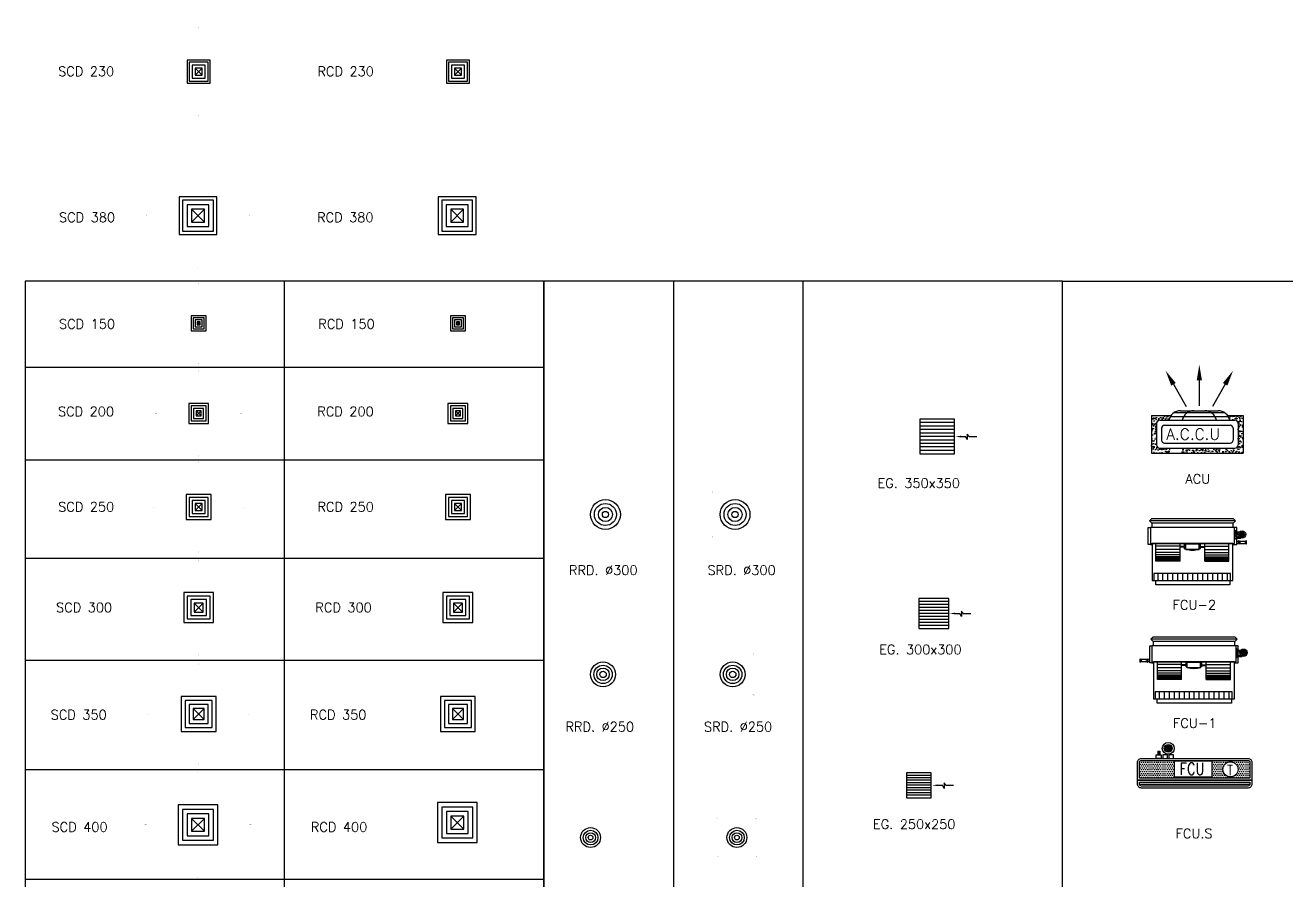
# Model space of a CAD drawing. Extents: x 462150 to 608263, y 35809 to 85242.
# Drawn here: x 566937 to 579621, y 75048 to 83646 of the extents above; entities that cross this region are included whole.
import ezdxf
from ezdxf.enums import TextEntityAlignment as Align

# ---------------------------------------------------------------- set-up
doc = ezdxf.new("R2010")
doc.units = 0
doc.header["$LTSCALE"] = 500
doc.header["$MEASUREMENT"] = 0
doc.linetypes.add('CENTER', pattern=[2, 1.25, -0.25, 0.25, -0.25])
for name, color, linetype in [('AC-ACU.', 230, 'Continuous'), ('AC-EX.G', 2, 'Continuous'), ('AC-FAN COIL', 230, 'Continuous'), ('AC-LEADER', 7, 'Continuous'), ('AC-R.C.D', 61, 'Continuous'), ('AC-S.C.D.', 150, 'Continuous'), ('AC-TEXT', 7, 'Continuous'), ('M_DRAIN', 135, 'Continuous'), ('PL-W-TEXT', 7, 'Continuous'), ('SLEV', 5, 'Continuous'), ('Text', 50, 'Continuous')]:
    doc.layers.add(name, color=color, linetype=linetype)
doc.styles.add('FF-LOOP', font='romanc.shx', dxfattribs={"height": 2})
doc.styles.add('ROMANS', font='romans.shx', dxfattribs={"width": 0.8, "height": 100})

# ---------------------------------------------------------------- blocks, each defined once
blk = doc.blocks.new('FCU-1')
at = {"layer": 'AC-FAN COIL'}
h = blk.add_hatch(color=240, dxfattribs=at)
h.set_gradient(color1=(249, 6, 55), one_color=1, tint=1)
h.paths.add_polyline_path([(523, -69, 1), (473, -69, 1)])
at = {"layer": 'AC-FAN COIL', "color": 2}
for p, q in [((-433, 67), (-410, 90)), ((-410, 43), (-433, 67)), ((434, 67), (-433, 67)), ((-410, 90), (410, 90)), ((410, 44), (-410, 43)), ((410, 44), (-410, 43)), ((-410, 43), (-410, 0)), ((410, 90), (434, 67)), ((434, 67), (410, 44)), ((410, 0), (410, 44))]:
    blk.add_line(p, q, dxfattribs=at)
at = {"layer": 'AC-FAN COIL', "color": 230}
for p, q in [((423, 0), (-423, 0)), ((445, 0), (423, 0)), ((423, -161), (423, 0)), ((445, -170), (445, 0)), ((-445, -170), (-445, 0)), ((-445, 0), (-423, 0)), ((-423, 0), (-423, -161)), ((430, -28), (423, -28)), ((423, -118), (430, -118)), ((430, -118), (430, -28)), ((441, -33), (430, -33)), ((430, -63), (441, -63)), ((430, -83), (441, -83)), ((441, -113), (430, -113)), ((441, -63), (441, -33)), ((441, -42), (472, -42)), ((441, -48), (467, -48)), ((441, -55), (463, -55)), ((441, -83), (441, -113)), ((441, -92), (468, -92)), ((441, -98), (474, -98)), ((441, -105), (486, -105)), ((498, -94), (498, -44)), ((-544, -133), (-544, -163)), ((-541, -133), (-544, -133)), ((-541, -163), (-544, -163)), ((-542, -133), (-542, -163)), ((-541, -133), (-541, -163)), ((-471, -136), (-536, -136)), ((-472, -161), (-534, -161)), ((-466, -133), (-466, -163)), ((-466, -133), (-463, -133)), ((-466, -163), (-463, -163)), ((-464, -133), (-464, -163)), ((-463, -133), (-463, -163)), ((-445, -136), (-463, -136)), ((-445, -160), (-463, -160)), ((-407, -170), (-445, -170)), ((-423, -161), (423, -161)), ((-423, -170), (-407, -170)), ((407, -161), (-407, -161)), ((-407, -161), (-407, -532)), ((407, -532), (407, -161)), ((407, -170), (445, -170)), ((-407, -532), (407, -532)), ((-369, -575), (-369, -532)), ((376, -575), (-369, -575)), ((376, -575), (-369, -575)), ((376, -532), (376, -575))]:
    blk.add_line(p, q, dxfattribs=at)
at = {"layer": 'AC-FAN COIL', "color": 71}
for p, q in [((-367, -337), (-367, -161)), ((-124, -187), (-367, -187)), ((-124, -221), (-367, -221)), ((-124, -252), (-367, -252)), ((-124, -337), (-124, -161)), ((-79, -191), (-124, -191)), ((-79, -197), (-124, -197)), ((-79, -212), (-79, -161)), ((-79, -212), (-72, -212)), ((-72, -212), (-72, -161)), ((-67, -190), (-71, -190)), ((-67, -196), (-71, -196)), ((67, -168), (-67, -168)), ((-67, -219), (-67, -168)), ((67, -219), (-67, -219)), ((67, -219), (67, -168)), ((71, -190), (67, -190)), ((71, -196), (67, -196)), ((72, -212), (72, -161)), ((79, -212), (72, -212)), ((79, -212), (79, -161)), ((79, -191), (124, -191)), ((79, -197), (124, -197)), ((124, -337), (124, -161)), ((124, -187), (367, -187)), ((124, -221), (367, -221)), ((124, -252), (367, -252)), ((367, -337), (367, -161)), ((-124, -275), (-367, -275)), ((-124, -294), (-367, -294)), ((-124, -308), (-367, -308)), ((-124, -319), (-367, -319)), ((-124, -325), (-367, -325)), ((-124, -329), (-367, -329)), ((-124, -332), (-367, -332)), ((-124, -334), (-367, -334)), ((-124, -337), (-367, -337)), ((124, -275), (367, -275)), ((124, -294), (367, -294)), ((124, -308), (367, -308)), ((124, -319), (367, -319)), ((124, -325), (367, -325)), ((124, -329), (367, -329)), ((124, -332), (367, -332)), ((124, -334), (367, -334)), ((124, -337), (367, -337)), ((-389, -461), (-389, -532)), ((-350, -461), (-350, -532)), ((-300, -461), (-300, -532)), ((-250, -461), (-250, -532)), ((-200, -461), (-200, -532)), ((-150, -461), (-150, -532)), ((-100, -461), (-100, -532)), ((-50, -461), (-50, -532)), ((0, -461), (0, -532)), ((50, -461), (50, -532)), ((100, -461), (100, -532)), ((150, -461), (150, -532)), ((200, -461), (200, -532)), ((250, -461), (250, -532)), ((300, -461), (300, -532)), ((350, -461), (350, -532)), ((383, -532), (383, -461))]:
    blk.add_line(p, q, dxfattribs=at)
at = {"layer": 'AC-FAN COIL'}
blk.add_line((383, -461), (-389, -461), dxfattribs=at)
at = {"layer": 'AC-FAN COIL', "color": 230}
for radius in [37.5, 24.8, 24.8]:
    blk.add_circle((498, -69), radius, dxfattribs=at)
for centre, start, end in [((-540, -148), 264.7194, 95.2806), ((-467, -148), 84.7194, 275.2806)]:
    blk.add_arc(centre, 13.2, start, end, dxfattribs=at)
at = {"layer": 'AC-FAN COIL', "color": 71}
for centre, start, end in [((0, -480), 77.7875, 102.2128), ((0, 93), 257.7875, 282.2128)]:
    blk.add_arc(centre, 319, start, end, dxfattribs=at)
blk = doc.blocks.new('FCU-2')
at = {"layer": 'AC-FAN COIL'}
h = blk.add_hatch(color=240, dxfattribs=at)
h.set_gradient(color1=(249, 6, 55), one_color=1, tint=1)
h.paths.add_polyline_path([(523, -69, 1), (473, -69, 1)])
at = {"layer": 'AC-FAN COIL', "color": 2}
for p, q in [((-433, 67), (-410, 90)), ((-410, 43), (-433, 67)), ((434, 67), (-433, 67)), ((-410, 90), (410, 90)), ((410, 44), (-410, 43)), ((410, 44), (-410, 43)), ((-410, 43), (-410, 0)), ((410, 90), (434, 67)), ((434, 67), (410, 44)), ((410, 0), (410, 44))]:
    blk.add_line(p, q, dxfattribs=at)
at = {"layer": 'AC-FAN COIL', "color": 230}
for p, q in [((423, 0), (-423, 0)), ((445, 0), (423, 0)), ((423, -161), (423, 0)), ((445, -170), (445, 0)), ((-445, -170), (-445, 0)), ((-445, 0), (-423, 0)), ((-423, 0), (-423, -161)), ((430, -28), (423, -28)), ((423, -118), (430, -118)), ((430, -118), (430, -28)), ((441, -33), (430, -33)), ((430, -63), (441, -63)), ((430, -83), (441, -83)), ((441, -113), (430, -113)), ((441, -63), (441, -33)), ((441, -42), (472, -42)), ((441, -48), (467, -48)), ((441, -55), (463, -55)), ((441, -83), (441, -113)), ((441, -92), (468, -92)), ((441, -98), (474, -98)), ((441, -105), (486, -105)), ((498, -94), (498, -44)), ((-407, -170), (-445, -170)), ((-423, -161), (423, -161)), ((-423, -170), (-407, -170)), ((407, -161), (-407, -161)), ((-407, -161), (-407, -532)), ((407, -532), (407, -161)), ((407, -170), (445, -170)), ((445, -136), (463, -136)), ((445, -161), (463, -161)), ((463, -163), (463, -133)), ((463, -163), (463, -133)), ((466, -133), (463, -133)), ((466, -163), (463, -163)), ((464, -163), (464, -133)), ((466, -163), (466, -133)), ((471, -161), (536, -161)), ((472, -136), (535, -136)), ((541, -163), (541, -133)), ((541, -133), (544, -133)), ((541, -163), (544, -163)), ((543, -163), (543, -133)), ((544, -163), (544, -133)), ((-407, -532), (407, -532)), ((-369, -575), (-369, -532)), ((376, -575), (-369, -575)), ((376, -575), (-369, -575)), ((376, -532), (376, -575))]:
    blk.add_line(p, q, dxfattribs=at)
at = {"layer": 'AC-FAN COIL', "color": 71}
for p, q in [((-367, -337), (-367, -161)), ((-124, -187), (-367, -187)), ((-124, -221), (-367, -221)), ((-124, -252), (-367, -252)), ((-124, -337), (-124, -161)), ((-79, -191), (-124, -191)), ((-79, -197), (-124, -197)), ((-79, -212), (-79, -161)), ((-79, -212), (-72, -212)), ((-72, -212), (-72, -161)), ((-67, -190), (-71, -190)), ((-67, -196), (-71, -196)), ((67, -168), (-67, -168)), ((-67, -219), (-67, -168)), ((67, -219), (-67, -219)), ((67, -219), (67, -168)), ((71, -190), (67, -190)), ((71, -196), (67, -196)), ((72, -212), (72, -161)), ((79, -212), (72, -212)), ((79, -212), (79, -161)), ((79, -191), (124, -191)), ((79, -197), (124, -197)), ((124, -337), (124, -161)), ((124, -187), (367, -187)), ((124, -221), (367, -221)), ((124, -252), (367, -252)), ((367, -337), (367, -161)), ((-124, -275), (-367, -275)), ((-124, -294), (-367, -294)), ((-124, -308), (-367, -308)), ((-124, -319), (-367, -319)), ((-124, -325), (-367, -325)), ((-124, -329), (-367, -329)), ((-124, -332), (-367, -332)), ((-124, -334), (-367, -334)), ((-124, -337), (-367, -337)), ((124, -275), (367, -275)), ((124, -294), (367, -294)), ((124, -308), (367, -308)), ((124, -319), (367, -319)), ((124, -325), (367, -325)), ((124, -329), (367, -329)), ((124, -332), (367, -332)), ((124, -334), (367, -334)), ((124, -337), (367, -337)), ((-389, -461), (-389, -532)), ((-350, -461), (-350, -532)), ((-300, -461), (-300, -532)), ((-250, -461), (-250, -532)), ((-200, -461), (-200, -532)), ((-150, -461), (-150, -532)), ((-100, -461), (-100, -532)), ((-50, -461), (-50, -532)), ((0, -461), (0, -532)), ((50, -461), (50, -532)), ((100, -461), (100, -532)), ((150, -461), (150, -532)), ((200, -461), (200, -532)), ((250, -461), (250, -532)), ((300, -461), (300, -532)), ((350, -461), (350, -532)), ((383, -532), (383, -461))]:
    blk.add_line(p, q, dxfattribs=at)
at = {"layer": 'AC-FAN COIL'}
blk.add_line((383, -461), (-389, -461), dxfattribs=at)
at = {"layer": 'AC-FAN COIL', "color": 230}
for radius in [37.5, 24.8, 24.8]:
    blk.add_circle((498, -69), radius, dxfattribs=at)
at = {"layer": 'AC-FAN COIL', "color": 71}
for centre, start, end in [((0, -480), 77.7875, 102.2128), ((0, 93), 257.7875, 282.2128)]:
    blk.add_arc(centre, 319, start, end, dxfattribs=at)
at = {"layer": 'AC-FAN COIL', "color": 230}
for centre, start, end in [((467, -148), 264.7194, 95.2806), ((540, -148), 84.7194, 275.2806)]:
    blk.add_arc(centre, 13.2, start, end, dxfattribs=at)
blk = doc.blocks.new('A$C44617238')
at = {"layer": 'SLEV'}
h = blk.add_hatch(color=5, dxfattribs=at)
h.set_gradient(color1=(0, 0, 255), one_color=1, tint=1)
h.paths.add_polyline_path([(-37.5, 0, 1), (37.5, 0, 1)])
blk.add_circle((0, 0), 37.5, dxfattribs=at)
blk = doc.blocks.new('FCU.S')
at = {"layer": 'AC-FAN COIL'}
h = blk.add_hatch(dxfattribs=at)
h.set_pattern_fill('DOTS', color=71, scale=300, angle=360, style=0)
h.set_pattern_definition([(180, (69202.266, -62528.922), (-9.375, 18.75), [0, -18.75])])
h.paths.add_polyline_path([(-535, -20, 0.414214), (-555, -40), (-555, -199), (555, -199), (555, -40, 0.414214), (535, -20)])
h.paths.add_polyline_path([(-205, -28), (176, -28), (176, -185), (-205, -185)], flags=16)
h.paths.add_polyline_path([(127, -19), (-158, -19), (-158, -190), (127, -190)], flags=9)
h.paths.add_polyline_path([(284, -110, 1), (436, -110, 1)], flags=16)
at = {"layer": 'AC-FAN COIL', "color": 230}
for p, q in [((-288, 37), (-288, 45)), ((-288, 37), (-288, 45)), ((-244, 37), (-244, 45)), ((-244, 37), (-244, 45))]:
    blk.add_line(p, q, dxfattribs=at)
at = {"layer": 'AC-FAN COIL', "color": 71}
blk.add_line((-555, -258), (555, -258), dxfattribs=at)
blk.add_line((-555, -258), (555, -258), dxfattribs=at)
at = {"layer": 'AC-FAN COIL', "color": 230}
for points in [[(-575, -219), (-575, -40, -0.414214), (-535, 0), (535, 0, -0.414214), (575, -40), (575, -219)], [(-575, -219), (-575, -40, -0.414214), (-535, 0), (535, 0, -0.414214), (575, -40), (575, -219)], [(-555, -199), (-555, -40, -0.414214), (-535, -20), (535, -20, -0.414214), (555, -40), (555, -199)], [(-575, -258), (-575, -219), (575, -219), (575, -258, -0.414214), (535, -298), (-535, -298, -0.414214)], [(-575, -258), (-575, -219), (575, -219), (575, -258, -0.414214), (535, -298), (-535, -298, -0.414214)]]:
    blk.add_lwpolyline(points, format="xyb", close=True, dxfattribs=at)
for points in [[(-338, 37), (-338, 0), (-386, 0), (-386, 37)], [(-338, 37), (-338, 0), (-386, 0), (-386, 37)], [(-322, 37), (-322, 0), (-274, 0), (-274, 37)], [(-322, 37), (-322, 0), (-274, 0), (-274, 37)], [(-259, 37), (-259, 0), (-212, 0), (-212, 37)], [(-259, 37), (-259, 0), (-212, 0), (-212, 37)], [(-205, -185), (176, -185), (176, -28), (-205, -28)]]:
    blk.add_lwpolyline(points, close=True, dxfattribs=at)
at = {"layer": 'AC-FAN COIL', "color": 71}
for points in [[(-555, -199), (-555, -40, -0.414214), (-535, -20), (535, -20, -0.414214), (555, -40), (555, -199)], [(-555, -258), (-555, -239), (555, -239), (555, -258, -0.414214), (535, -278), (-535, -278, -0.414214)], [(-555, -258), (-555, -239), (555, -239), (555, -258, -0.414214), (535, -278), (-535, -278, -0.414214)]]:
    blk.add_lwpolyline(points, format="xyb", close=True, dxfattribs=at)
at = {"layer": 'AC-FAN COIL', "color": 1}
for points in [[(-450, -574, 0, 50.6, 0), (-450, -473, 0, 0, 0), (-450, -331, 0, 0, 0)], [(-450, -574, 0, 50.6, 0), (-450, -473, 0, 0, 0), (-450, -331, 0, 0, 0)], [(11, -576, 0, 50.6, 0), (11, -475, 0, 0, 0), (11, -333, 0, 0, 0)], [(472, -574, 0, 50.6, 0), (472, -473, 0, 0, 0), (472, -331, 0, 0, 0)]]:
    blk.add_lwpolyline(points, format="xyseb", dxfattribs=at)
at = {"layer": 'AC-FAN COIL', "color": 230}
for centre, radius in [((-266, 101), 60), ((-266, 101), 60), ((-266, 101), 60), ((-266, 101), 60), ((-266, 101), 39.6), ((-266, 101), 39.6), ((360, -110), 76)]:
    blk.add_circle(centre, radius, dxfattribs=at)
at = {"layer": 'M_DRAIN', "color": 135}
for p, q in [((-372, 72), (-372, 37)), ((-372, 72), (-372, 37)), ((-352, 72), (-352, 37)), ((-352, 72), (-352, 37))]:
    blk.add_line(p, q, dxfattribs=at)
at = {"layer": 'M_DRAIN', "color": 1, "linetype": 'CENTER'}
for p, q in [((-372, 72), (-352, 72)), ((-362, 72), (-362, 37)), ((-362, 72), (-362, 37))]:
    blk.add_line(p, q, dxfattribs=at)
at = {"layer": 'AC-FAN COIL', "color": 230, "xscale": -0.8, "yscale": 0.8, "zscale": 0.8, "rotation": 89.99999995914541}
blk.add_blockref('A$C44617238', (-266, 101), dxfattribs=at)
at = {"layer": 'Text', "style": 'ROMANS', "width": 0.8}
blk.add_text('FCU', height=120, dxfattribs=at).set_placement((-152, -164))
blk.add_text('T', height=100, dxfattribs=at).set_placement((355, -117), align=Align.MIDDLE)
blk = doc.blocks.new('ACU')
at = {"layer": 'AC-ACU.'}
h = blk.add_hatch(dxfattribs=at)
h.set_pattern_fill('AR-CONC', color=9, scale=5, angle=630, style=0)
h.set_pattern_definition([(50, (25435.457, -22194.82), (71.72602, -6.27521), [7.5, -82.5]), (355, (25435.46, -22194.82), (-13.87513, 75.21921), [6, -66]), (100.4514, (25441.434, -22195.34), (57.85094, 68.94395), [6.37402, -70.11421]), (46.1842, (25435.46, -22174.82), (106.7241, -16.5519), [11.25, -123.75]), (96.6356, (25444.35, -22176.2), (93.46627, 97.4118), [9.56103, -105.1713]), (351.1842, (25435.46, -22174.82), (93.4662, 97.41186), [9, -99]), (21, (25445.457, -22179.82), (59.69071, -40.26189), [7.5, -82.5]), (326, (25445.46, -22179.82), (24.33153, 72.515), [6, -66]), (71.4514, (25450.43, -22183.175), (84.02226, 32.25305), [6.37402, -70.11421]), (37.5, (25435.457, -22194.82), (1.215986, 33.289385), [0, -65.2, 0, -67, 0, -66.25]), (7.5, (25435.457, -22194.82), (26.306954, 39.44117), [0, -38.2, 0, -63.7, 0, -25.25]), (327.5, (25413.157, -22194.82), (53.382244, -2.255487), [0, -25, 0, -78, 0, -103.5]), (317.5, (25403.157, -22194.82), (58.31862, 10.0105), [0, -32.5, 0, -51.8, 0, -73.5])])
edge = h.paths.add_edge_path()
edge.add_line((-799, 680), (-799, 523))
edge.add_ellipse((-725, 429), major_axis=(84.9, -84.9), ratio=1, start_angle=146.7326, end_angle=173.3169, ccw=False)
edge.add_line((-749, 547), (-749, 598))
edge.add_ellipse((-717, 598), major_axis=(22.6, -22.6), ratio=1, start_angle=135, end_angle=225, ccw=False)
edge.add_line((-717, 630), (-501, 630))
edge.add_ellipse((-501, 598), major_axis=(22.6, 22.6), ratio=1, start_angle=-45, end_angle=45, ccw=False)
edge.add_line((-469, 598), (-469, 43))
edge.add_line((-469, 43), (-419, 43))
edge.add_line((-419, 43), (-419, 680))
edge.add_line((-419, 680), (-799, 680))
edge = h.paths.add_edge_path()
edge.add_line((-419, -240), (-419, -45))
edge.add_line((-419, -45), (-469, -45))
edge.add_line((-469, -45), (-469, -158))
edge.add_ellipse((-501, -158), major_axis=(22.6, -22.6), ratio=1, start_angle=315, end_angle=405, ccw=False)
edge.add_line((-501, -190), (-717, -190))
edge.add_ellipse((-717, -158), major_axis=(22.6, 22.6), ratio=1, start_angle=135, end_angle=225, ccw=False)
edge.add_line((-749, -158), (-749, -67))
edge.add_ellipse((-725, 51), major_axis=(84.9, -84.9), ratio=1, start_angle=276.6831, end_angle=303.2674, ccw=False)
edge.add_line((-799, -43), (-799, -240))
edge.add_line((-799, -240), (-419, -240))
at = {"layer": 'AC-ACU.', "color": 9}
for p, q in [((-799, 523), (-799, 680)), ((-799, 680), (-419, 680)), ((-419, -240), (-419, 680)), ((-799, -240), (-799, -43)), ((-799, -240), (-419, -240))]:
    blk.add_line(p, q, dxfattribs=at)
at = {"layer": 'AC-ACU.'}
for p, q in [((-783, 534), (-783, -54)), ((-749, -158), (-749, 598)), ((-717, 630), (-501, 630)), ((-699, -110), (-699, 550)), ((-669, 580), (-549, 580)), ((-519, -110), (-519, 550)), ((-469, -158), (-469, 598)), ((-845, 51), (-845, 429)), ((-823, 498), (-823, -18)), ((-717, -190), (-501, -190)), ((-669, -140), (-549, -140))]:
    blk.add_line(p, q, dxfattribs=at)
at = {"layer": 'AC-ACU.', "color": 2}
for p, q in [((-1111, 500), (-888, 371)), ((-1152, 240), (-894, 240)), ((-1111, -20), (-888, 109))]:
    blk.add_line(p, q, dxfattribs=at)
at = {"layer": 'AC-ACU.'}
for centre, radius, start, end in [((-725, 429), 120, 101.7326, 180), ((-717, 598), 32, 90, 180), ((-669, 550), 30, 90, 180), ((-549, 550), 30, 0, 90), ((-501, 598), 32, 0, 90), ((-725, 295), 120, 101.7326, 180), ((-725, 185), 120, 180, 258.2674), ((-725, 51), 120, 180, 258.2674), ((-669, -110), 30, 180, 270), ((-549, -110), 30, 270, 0), ((-717, -158), 32, 180, 270), ((-501, -158), 32, 270, 0)]:
    blk.add_arc(centre, radius, start, end, dxfattribs=at)
at = {"layer": 'AC-ACU.', "color": 2}
for points in [[(-1098, 522), (-1124, 477), (-1248, 579)], [(-1152, 266), (-1152, 214), (-1310, 240)], [(-1098, -43), (-1124, 3), (-1248, -99)]]:
    blk.add_solid(points, dxfattribs=at)
at = {"layer": 'AC-ACU.', "color": 7, "style": 'ROMANS'}
blk.add_text('A.C.C.U', height=112.5, rotation=90, dxfattribs=at).set_placement((-554, -92))
blk = doc.blocks.new('RCD150')
for p, q in [((-15, 15), (15, -15)), ((15, 15), (-15, -15))]:
    blk.add_line(p, q)
for points in [[(0, 85, 0, 50, 0), (0, 185, 0, 0, 0), (0, 260, 0, 0, 0), (25, 285, 0, 0, 0), (-25, 285, 0, 0, 0), (0, 310, 0, 0, 0), (0, 385, 0, 0, 0)], [(-85, 0, 0, 50, 0), (-185, 0, 0, 0, 0), (-260, 0, 0, 0, 0), (-285, -25, 0, 0, 0), (-285, 25, 0, 0, 0), (-310, 0, 0, 0, 0), (-385, 0, 0, 0, 0)], [(85, 0, 0, 50, 0), (185, 0, 0, 0, 0), (260, 0, 0, 0, 0), (285, 25, 0, 0, 0), (285, -25, 0, 0, 0), (310, 0, 0, 0, 0), (385, 0, 0, 0, 0)], [(0, -85, 0, 50, 0), (0, -185, 0, 0, 0), (0, -260, 0, 0, 0), (-25, -285, 0, 0, 0), (25, -285, 0, 0, 0), (0, -310, 0, 0, 0), (0, -385, 0, 0, 0)]]:
    blk.add_lwpolyline(points, format="xyseb")
blk.add_lwpolyline([(-75, -75), (75, -75), (75, 75), (-75, 75)], close=True)
at = {"color": 14}
for points in [[(-55, -55), (55, -55), (55, 55), (-55, 55)], [(-35, -35), (35, -35), (35, 35), (-35, 35)], [(-15, -15), (15, -15), (15, 15), (-15, 15)]]:
    blk.add_lwpolyline(points, close=True, dxfattribs=at)
blk = doc.blocks.new('DV. 200')
for points in [[(-85, 76, 0, 32.3, 0), (-131, 121, 0, 0, 0), (-165, 156, 0, 0, 0), (-188, 156, 0, 0, 0), (-165, 178, 0, 0, 0), (-188, 178, 0, 0, 0), (-222, 213, 0, 0, 0)], [(83, 80, 0, 32.3, 0), (129, 125, 0, 0, 0), (163, 160, 0, 0, 0), (186, 160, 0, 0, 0), (163, 182, 0, 0, 0), (186, 182, 0, 0, 0), (220, 217, 0, 0, 0)], [(-82, -81, 0, 32.3, 0), (-127, -127, 0, 0, 0), (-161, -161, 0, 0, 0), (-184, -161, 0, 0, 0), (-161, -184, 0, 0, 0), (-184, -184, 0, 0, 0), (-218, -218, 0, 0, 0)], [(80, -83, 0, 32.3, 0), (125, -129, 0, 0, 0), (160, -163, 0, 0, 0), (182, -163, 0, 0, 0), (160, -186, 0, 0, 0), (182, -186, 0, 0, 0), (217, -220, 0, 0, 0)]]:
    blk.add_lwpolyline(points, format="xyseb")
blk.add_circle((0, 0), 100)
at = {"color": 14}
for radius in [74.1, 49.1, 24.1]:
    blk.add_circle((0, 0), radius, dxfattribs=at)
blk = doc.blocks.new('DV. 250')
for points in [[(-100, 90, 0, 32.3, 0), (-146, 136, 0, 0, 0), (-180, 170, 0, 0, 0), (-203, 170, 0, 0, 0), (-180, 193, 0, 0, 0), (-203, 193, 0, 0, 0), (-237, 227, 0, 0, 0)], [(97, 94, 0, 32.3, 0), (143, 139, 0, 0, 0), (177, 173, 0, 0, 0), (200, 173, 0, 0, 0), (177, 196, 0, 0, 0), (200, 196, 0, 0, 0), (234, 230, 0, 0, 0)], [(-96, -95, 0, 32.3, 0), (-141, -141, 0, 0, 0), (-175, -175, 0, 0, 0), (-198, -175, 0, 0, 0), (-175, -198, 0, 0, 0), (-198, -198, 0, 0, 0), (-232, -232, 0, 0, 0)], [(94, -97, 0, 32.3, 0), (139, -143, 0, 0, 0), (174, -177, 0, 0, 0), (196, -177, 0, 0, 0), (174, -200, 0, 0, 0), (196, -200, 0, 0, 0), (231, -234, 0, 0, 0)]]:
    blk.add_lwpolyline(points, format="xyseb")
blk.add_circle((0, 0), 125)
at = {"color": 14}
for radius in [92.6, 62.6, 32.6]:
    blk.add_circle((0, 0), radius, dxfattribs=at)
blk = doc.blocks.new('DV. 300')
for points in [[(-119, 107, 0, 32.3, 0), (-164, 153, 0, 0, 0), (-198, 187, 0, 0, 0), (-221, 187, 0, 0, 0), (-198, 210, 0, 0, 0), (-221, 210, 0, 0, 0), (-256, 244, 0, 0, 0)], [(115, 111, 0, 32.3, 0), (161, 156, 0, 0, 0), (195, 191, 0, 0, 0), (218, 191, 0, 0, 0), (195, 213, 0, 0, 0), (218, 213, 0, 0, 0), (252, 248, 0, 0, 0)], [(-113, -113, 0, 32.3, 0), (-159, -159, 0, 0, 0), (-193, -193, 0, 0, 0), (-216, -193, 0, 0, 0), (-193, -216, 0, 0, 0), (-216, -216, 0, 0, 0), (-250, -250, 0, 0, 0)], [(111, -115, 0, 32.3, 0), (156, -161, 0, 0, 0), (191, -195, 0, 0, 0), (213, -195, 0, 0, 0), (191, -218, 0, 0, 0), (213, -218, 0, 0, 0), (248, -252, 0, 0, 0)]]:
    blk.add_lwpolyline(points, format="xyseb")
blk.add_circle((0, 0), 150)
at = {"color": 14}
for radius in [111, 71.1, 31.1]:
    blk.add_circle((0, 0), radius, dxfattribs=at)
blk = doc.blocks.new('EG.250x250')
for p, q in [((125, 125), (-125, 125)), ((-125, 125), (-125, -125)), ((125, 100), (-125, 100)), ((125, 75), (-125, 75)), ((125, 50), (-125, 50)), ((125, 25), (-125, 25)), ((125, 0), (-125, 0)), ((125, -125), (125, 125)), ((271, 0), (253, 25)), ((253, 25), (253, -31)), ((125, -25), (-125, -25)), ((125, -50), (-125, -50)), ((125, -75), (-125, -75)), ((125, -100), (-125, -100)), ((-125, -125), (125, -125)), ((190, 0), (237, 0)), ((253, -31), (237, 0)), ((271, 0), (348, 0))]:
    blk.add_line(p, q)
blk.add_solid([(190, 9), (190, -9), (134, 0)])
blk = doc.blocks.new('EG.300x300')
for p, q in [((150, 150), (-150, 150)), ((-150, 150), (-150, -150)), ((150, -150), (150, 150)), ((150, 120), (-150, 120)), ((150, 90), (-150, 90)), ((150, 60), (-150, 60)), ((150, 30), (-150, 30)), ((150, 0), (-150, 0)), ((215, 0), (262, 0)), ((278, -31), (262, 0)), ((296, 0), (278, 25)), ((278, 25), (278, -31)), ((296, 0), (373, 0)), ((150, -30), (-150, -30)), ((150, -60), (-150, -60)), ((150, -90), (-150, -90)), ((150, -120), (-150, -120)), ((-150, -150), (150, -150))]:
    blk.add_line(p, q)
blk.add_solid([(215, 9), (215, -9), (159, 0)])
blk = doc.blocks.new('EG.350x350')
for p, q in [((175, 175), (-175, 175)), ((-175, 175), (-175, -175)), ((175, 140), (-175, 140)), ((175, -175), (175, 175)), ((175, 105), (-175, 105)), ((175, 70), (-175, 70)), ((175, 35), (-175, 35)), ((175, 0), (-175, 0)), ((240, 0), (287, 0)), ((303, -31), (287, 0)), ((321, 0), (303, 25)), ((303, 25), (303, -31)), ((321, 0), (398, 0)), ((175, -35), (-175, -35)), ((175, -70), (-175, -70)), ((175, -105), (-175, -105)), ((175, -140), (-175, -140)), ((-175, -175), (175, -175))]:
    blk.add_line(p, q)
blk.add_solid([(240, 9), (240, -9), (184, 0)])
blk = doc.blocks.new('SRD. 200')
for points in [[(-190, 190, 0, 24.6, 0), (-146, 144, 0, 0, 0), (-78, 78, 0, 0, 0)], [(190, 190, 0, 24.6, 0), (146, 144, 0, 0, 0), (78, 78, 0, 0, 0)], [(-190, -190, 0, 24.6, 0), (-146, -144, 0, 0, 0), (-78, -78, 0, 0, 0)], [(190, -189, 0, 24.6, 0), (146, -144, 0, 0, 0), (78, -78, 0, 0, 0)]]:
    blk.add_lwpolyline(points, format="xyseb")
blk.add_circle((0, 0), 100)
at = {"color": 14}
for radius in [74.1, 49.1, 24.1]:
    blk.add_circle((0, 0), radius, dxfattribs=at)
blk = doc.blocks.new('SRD. 250')
for points in [[(-208, 207, 0, 24.6, 0), (-163, 161, 0, 0, 0), (-96, 95, 0, 0, 0)], [(208, 207, 0, 24.6, 0), (163, 161, 0, 0, 0), (96, 95, 0, 0, 0)], [(-208, -207, 0, 24.6, 0), (-163, -161, 0, 0, 0), (-96, -95, 0, 0, 0)], [(208, -207, 0, 24.6, 0), (164, -161, 0, 0, 0), (96, -95, 0, 0, 0)]]:
    blk.add_lwpolyline(points, format="xyseb")
blk.add_circle((0, 0), 125)
at = {"color": 14}
for radius in [92.6, 62.6, 32.6]:
    blk.add_circle((0, 0), radius, dxfattribs=at)
blk = doc.blocks.new('SRD. 300')
for points in [[(-225, 225, 0, 24.6, 0), (-181, 179, 0, 0, 0), (-113, 113, 0, 0, 0)], [(226, 224, 0, 24.6, 0), (181, 179, 0, 0, 0), (114, 113, 0, 0, 0)], [(-226, -225, 0, 24.6, 0), (-181, -179, 0, 0, 0), (-114, -113, 0, 0, 0)], [(226, -224, 0, 24.6, 0), (181, -179, 0, 0, 0), (114, -113, 0, 0, 0)]]:
    blk.add_lwpolyline(points, format="xyseb")
blk.add_circle((0, 0), 150)
at = {"color": 14}
for radius in [111, 71.1, 31.1]:
    blk.add_circle((0, 0), radius, dxfattribs=at)
blk = doc.blocks.new('RCD200')
for p, q in [((25, -25), (-25, 25)), ((25, 25), (-25, -25))]:
    blk.add_line(p, q)
for points in [[(0, 110, 0, 50, 0), (0, 210, 0, 0, 0), (0, 285, 0, 0, 0), (25, 310, 0, 0, 0), (-25, 310, 0, 0, 0), (0, 335, 0, 0, 0), (0, 410, 0, 0, 0)], [(-110, 0, 0, 50, 0), (-210, 0, 0, 0, 0), (-285, 0, 0, 0, 0), (-310, -25, 0, 0, 0), (-310, 25, 0, 0, 0), (-335, 0, 0, 0, 0), (-410, 0, 0, 0, 0)], [(110, 0, 0, 50, 0), (210, 0, 0, 0, 0), (285, 0, 0, 0, 0), (310, 25, 0, 0, 0), (310, -25, 0, 0, 0), (335, 0, 0, 0, 0), (410, 0, 0, 0, 0)], [(0, -110, 0, 50, 0), (0, -210, 0, 0, 0), (0, -285, 0, 0, 0), (-25, -310, 0, 0, 0), (25, -310, 0, 0, 0), (0, -335, 0, 0, 0), (0, -410, 0, 0, 0)]]:
    blk.add_lwpolyline(points, format="xyseb")
blk.add_lwpolyline([(-100, -100), (100, -100), (100, 100), (-100, 100)], close=True)
at = {"color": 14}
for points in [[(-75, -75), (75, -75), (75, 75), (-75, 75)], [(-50, -50), (50, -50), (50, 50), (-50, 50)], [(-25, -25), (25, -25), (25, 25), (-25, 25)]]:
    blk.add_lwpolyline(points, close=True, dxfattribs=at)
blk = doc.blocks.new('RCD 250')
for p, q in [((35, -35), (-35, 35)), ((35, 35), (-35, -35))]:
    blk.add_line(p, q)
for points in [[(0, 135, 0, 50, 0), (0, 235, 0, 0, 0), (0, 310, 0, 0, 0), (25, 335, 0, 0, 0), (-25, 335, 0, 0, 0), (0, 360, 0, 0, 0), (0, 435, 0, 0, 0)], [(-135, 0, 0, 50, 0), (-235, 0, 0, 0, 0), (-310, 0, 0, 0, 0), (-335, -25, 0, 0, 0), (-335, 25, 0, 0, 0), (-360, 0, 0, 0, 0), (-435, 0, 0, 0, 0)], [(135, 0, 0, 50, 0), (235, 0, 0, 0, 0), (310, 0, 0, 0, 0), (335, 25, 0, 0, 0), (335, -25, 0, 0, 0), (360, 0, 0, 0, 0), (435, 0, 0, 0, 0)], [(0, -135, 0, 50, 0), (0, -235, 0, 0, 0), (0, -310, 0, 0, 0), (-25, -335, 0, 0, 0), (25, -335, 0, 0, 0), (0, -360, 0, 0, 0), (0, -435, 0, 0, 0)]]:
    blk.add_lwpolyline(points, format="xyseb")
blk.add_lwpolyline([(-125, -125), (125, -125), (125, 125), (-125, 125)], close=True)
at = {"color": 14}
for points in [[(-95, -95), (95, -95), (95, 95), (-95, 95)], [(-65, -65), (65, -65), (65, 65), (-65, 65)], [(-35, -35), (35, -35), (35, 35), (-35, 35)]]:
    blk.add_lwpolyline(points, close=True, dxfattribs=at)
blk = doc.blocks.new('RCD 300')
for p, q in [((45, -45), (-45, 45)), ((45, 45), (-45, -45))]:
    blk.add_line(p, q)
for points in [[(0, 160, 0, 50, 0), (0, 260, 0, 0, 0), (0, 335, 0, 0, 0), (25, 360, 0, 0, 0), (-25, 360, 0, 0, 0), (0, 385, 0, 0, 0), (0, 460, 0, 0, 0)], [(-160, 0, 0, 50, 0), (-260, 0, 0, 0, 0), (-335, 0, 0, 0, 0), (-360, -25, 0, 0, 0), (-360, 25, 0, 0, 0), (-385, 0, 0, 0, 0), (-460, 0, 0, 0, 0)], [(160, 0, 0, 50, 0), (260, 0, 0, 0, 0), (335, 0, 0, 0, 0), (360, 25, 0, 0, 0), (360, -25, 0, 0, 0), (385, 0, 0, 0, 0), (460, 0, 0, 0, 0)], [(0, -160, 0, 50, 0), (0, -260, 0, 0, 0), (0, -335, 0, 0, 0), (-25, -360, 0, 0, 0), (25, -360, 0, 0, 0), (0, -385, 0, 0, 0), (0, -460, 0, 0, 0)]]:
    blk.add_lwpolyline(points, format="xyseb")
blk.add_lwpolyline([(-150, -150), (150, -150), (150, 150), (-150, 150)], close=True)
at = {"color": 14}
for points in [[(-115, -115), (115, -115), (115, 115), (-115, 115)], [(-80, -80), (80, -80), (80, 80), (-80, 80)], [(-45, -45), (45, -45), (45, 45), (-45, 45)]]:
    blk.add_lwpolyline(points, close=True, dxfattribs=at)
blk = doc.blocks.new('RCD 350')
for p, q in [((55, -55), (-55, 55)), ((55, 55), (-55, -55))]:
    blk.add_line(p, q)
for points in [[(0, 185, 0, 50, 0), (0, 285, 0, 0, 0), (0, 360, 0, 0, 0), (25, 385, 0, 0, 0), (-25, 385, 0, 0, 0), (0, 410, 0, 0, 0), (0, 485, 0, 0, 0)], [(-185, 0, 0, 50, 0), (-285, 0, 0, 0, 0), (-360, 0, 0, 0, 0), (-385, -25, 0, 0, 0), (-385, 25, 0, 0, 0), (-410, 0, 0, 0, 0), (-485, 0, 0, 0, 0)], [(185, 0, 0, 50, 0), (285, 0, 0, 0, 0), (360, 0, 0, 0, 0), (385, 25, 0, 0, 0), (385, -25, 0, 0, 0), (410, 0, 0, 0, 0), (485, 0, 0, 0, 0)], [(0, -185, 0, 50, 0), (0, -285, 0, 0, 0), (0, -360, 0, 0, 0), (-25, -385, 0, 0, 0), (25, -385, 0, 0, 0), (0, -410, 0, 0, 0), (0, -485, 0, 0, 0)]]:
    blk.add_lwpolyline(points, format="xyseb")
blk.add_lwpolyline([(-175, -175), (175, -175), (175, 175), (-175, 175)], close=True)
at = {"color": 14}
for points in [[(-135, -135), (135, -135), (135, 135), (-135, 135)], [(-95, -95), (95, -95), (95, 95), (-95, 95)], [(-55, -55), (55, -55), (55, 55), (-55, 55)]]:
    blk.add_lwpolyline(points, close=True, dxfattribs=at)
blk = doc.blocks.new('RCD 400')
for p, q in [((65, -65), (-65, 65)), ((65, 65), (-65, -65))]:
    blk.add_line(p, q)
for points in [[(0, 210, 0, 50, 0), (0, 310, 0, 0, 0), (0, 385, 0, 0, 0), (25, 410, 0, 0, 0), (-25, 410, 0, 0, 0), (0, 435, 0, 0, 0), (0, 510, 0, 0, 0)], [(-210, 0, 0, 50, 0), (-310, 0, 0, 0, 0), (-385, 0, 0, 0, 0), (-410, -25, 0, 0, 0), (-410, 25, 0, 0, 0), (-435, 0, 0, 0, 0), (-510, 0, 0, 0, 0)], [(210, 0, 0, 50, 0), (310, 0, 0, 0, 0), (385, 0, 0, 0, 0), (410, 25, 0, 0, 0), (410, -25, 0, 0, 0), (435, 0, 0, 0, 0), (510, 0, 0, 0, 0)], [(0, -210, 0, 50, 0), (0, -310, 0, 0, 0), (0, -385, 0, 0, 0), (-25, -410, 0, 0, 0), (25, -410, 0, 0, 0), (0, -435, 0, 0, 0), (0, -510, 0, 0, 0)]]:
    blk.add_lwpolyline(points, format="xyseb")
blk.add_lwpolyline([(-200, -200), (200, -200), (200, 200), (-200, 200)], close=True)
at = {"color": 14}
for points in [[(-155, -155), (155, -155), (155, 155), (-155, 155)], [(-110, -110), (110, -110), (110, 110), (-110, 110)], [(-110, -110), (110, -110), (110, 110), (-110, 110)], [(-65, -65), (65, -65), (65, 65), (-65, 65)]]:
    blk.add_lwpolyline(points, close=True, dxfattribs=at)
blk = doc.blocks.new('SCD 150')
for p, q in [((-15, 15), (15, -15)), ((15, 15), (-15, -15))]:
    blk.add_line(p, q)
at = {"linetype": 'Continuous', "ltscale": 100}
for points in [[(-2, 401, 0, 49.1, 0), (0, 274, 0, 0, 0), (0, 85, 0, 0, 0)], [(-401, -2, 0, 49.1, 0), (-274, 0, 0, 0, 0), (-85, 0, 0, 0, 0)], [(401, -2, 0, 49.1, 0), (274, 0, 0, 0, 0), (85, 0, 0, 0, 0)], [(-2, -401, 0, 49.1, 0), (0, -274, 0, 0, 0), (0, -85, 0, 0, 0)]]:
    blk.add_lwpolyline(points, format="xyseb", dxfattribs=at)
blk.add_lwpolyline([(-75, -75), (75, -75), (75, 75), (-75, 75)], close=True)
at = {"color": 14}
for points in [[(-55, -55), (55, -55), (55, 55), (-55, 55)], [(-35, -35), (35, -35), (35, 35), (-35, 35)], [(-15, -15), (15, -15), (15, 15), (-15, 15)]]:
    blk.add_lwpolyline(points, close=True, dxfattribs=at)
blk = doc.blocks.new('SCD 200')
for p, q in [((25, -25), (-25, 25)), ((25, 25), (-25, -25))]:
    blk.add_line(p, q)
at = {"linetype": 'Continuous', "ltscale": 100}
for points in [[(-2, 426, 0, 49.1, 0), (0, 299, 0, 0, 0), (0, 110, 0, 0, 0)], [(-426, -2, 0, 49.1, 0), (-299, 0, 0, 0, 0), (-110, 0, 0, 0, 0)], [(426, -2, 0, 49.1, 0), (299, 0, 0, 0, 0), (110, 0, 0, 0, 0)], [(-2, -426, 0, 49.1, 0), (0, -299, 0, 0, 0), (0, -110, 0, 0, 0)]]:
    blk.add_lwpolyline(points, format="xyseb", dxfattribs=at)
blk.add_lwpolyline([(-100, -100), (100, -100), (100, 100), (-100, 100)], close=True)
at = {"color": 14}
for points in [[(-75, -75), (75, -75), (75, 75), (-75, 75)], [(-50, -50), (50, -50), (50, 50), (-50, 50)], [(-25, -25), (25, -25), (25, 25), (-25, 25)]]:
    blk.add_lwpolyline(points, close=True, dxfattribs=at)
blk = doc.blocks.new('SCD 250')
for p, q in [((35, -35), (-35, 35)), ((35, 35), (-35, -35))]:
    blk.add_line(p, q)
at = {"linetype": 'Continuous', "ltscale": 100}
for points in [[(-2, 451, 0, 49.1, 0), (0, 324, 0, 0, 0), (0, 135, 0, 0, 0)], [(-451, -2, 0, 49.1, 0), (-324, 0, 0, 0, 0), (-135, 0, 0, 0, 0)], [(451, -2, 0, 49.1, 0), (324, 0, 0, 0, 0), (135, 0, 0, 0, 0)], [(-2, -451, 0, 49.1, 0), (0, -324, 0, 0, 0), (0, -135, 0, 0, 0)]]:
    blk.add_lwpolyline(points, format="xyseb", dxfattribs=at)
blk.add_lwpolyline([(-125, -125), (125, -125), (125, 125), (-125, 125)], close=True)
at = {"color": 14}
for points in [[(-95, -95), (95, -95), (95, 95), (-95, 95)], [(-65, -65), (65, -65), (65, 65), (-65, 65)], [(-35, -35), (35, -35), (35, 35), (-35, 35)]]:
    blk.add_lwpolyline(points, close=True, dxfattribs=at)
blk = doc.blocks.new('SCD 300')
for p, q in [((45, -45), (-45, 45)), ((45, 45), (-45, -45))]:
    blk.add_line(p, q)
at = {"linetype": 'Continuous', "ltscale": 100}
for points in [[(-2, 476, 0, 49.1, 0), (0, 349, 0, 0, 0), (0, 160, 0, 0, 0)], [(-476, -2, 0, 49.1, 0), (-349, 0, 0, 0, 0), (-160, 0, 0, 0, 0)], [(476, -2, 0, 49.1, 0), (349, 0, 0, 0, 0), (160, 0, 0, 0, 0)], [(-2, -476, 0, 49.1, 0), (0, -349, 0, 0, 0), (0, -160, 0, 0, 0)]]:
    blk.add_lwpolyline(points, format="xyseb", dxfattribs=at)
blk.add_lwpolyline([(-150, -150), (150, -150), (150, 150), (-150, 150)], close=True)
at = {"color": 14}
for points in [[(-115, -115), (115, -115), (115, 115), (-115, 115)], [(-80, -80), (80, -80), (80, 80), (-80, 80)], [(-45, -45), (45, -45), (45, 45), (-45, 45)]]:
    blk.add_lwpolyline(points, close=True, dxfattribs=at)
blk = doc.blocks.new('SCD 350')
for p, q in [((55, -55), (-55, 55)), ((55, 55), (-55, -55))]:
    blk.add_line(p, q)
at = {"linetype": 'Continuous', "ltscale": 100}
for points in [[(-2, 501, 0, 49.1, 0), (0, 374, 0, 0, 0), (0, 185, 0, 0, 0)], [(-501, -2, 0, 49.1, 0), (-374, 0, 0, 0, 0), (-185, 0, 0, 0, 0)], [(501, -2, 0, 49.1, 0), (374, 0, 0, 0, 0), (185, 0, 0, 0, 0)], [(-2, -501, 0, 49.1, 0), (0, -374, 0, 0, 0), (0, -185, 0, 0, 0)]]:
    blk.add_lwpolyline(points, format="xyseb", dxfattribs=at)
blk.add_lwpolyline([(-175, -175), (175, -175), (175, 175), (-175, 175)], close=True)
at = {"color": 14}
for points in [[(-135, -135), (135, -135), (135, 135), (-135, 135)], [(-95, -95), (95, -95), (95, 95), (-95, 95)], [(-55, -55), (55, -55), (55, 55), (-55, 55)]]:
    blk.add_lwpolyline(points, close=True, dxfattribs=at)
blk = doc.blocks.new('SCD 400')
for p, q in [((65, -65), (-65, 65)), ((65, 65), (-65, -65))]:
    blk.add_line(p, q)
at = {"linetype": 'Continuous', "ltscale": 100}
for points in [[(-2, 526, 0, 49.1, 0), (0, 399, 0, 0, 0), (0, 210, 0, 0, 0)], [(-526, -2, 0, 49.1, 0), (-399, 0, 0, 0, 0), (-210, 0, 0, 0, 0)], [(526, -2, 0, 49.1, 0), (399, 0, 0, 0, 0), (210, 0, 0, 0, 0)], [(-2, -526, 0, 49.1, 0), (0, -399, 0, 0, 0), (0, -210, 0, 0, 0)]]:
    blk.add_lwpolyline(points, format="xyseb", dxfattribs=at)
blk.add_lwpolyline([(-200, -200), (200, -200), (200, 200), (-200, 200)], close=True)
at = {"color": 14}
for points in [[(-155, -155), (155, -155), (155, 155), (-155, 155)], [(-110, -110), (110, -110), (110, 110), (-110, 110)], [(-110, -110), (110, -110), (110, 110), (-110, 110)], [(-65, -65), (65, -65), (65, 65), (-65, 65)]]:
    blk.add_lwpolyline(points, close=True, dxfattribs=at)
blk = doc.blocks.new('SCD 380')
for p, q in [((65, -65), (-65, 65)), ((65, 65), (-65, -65))]:
    blk.add_line(p, q)
at = {"linetype": 'Continuous', "ltscale": 100}
for points in [[(-2, 516, 0, 49.1, 0), (0, 389, 0, 0, 0), (0, 200, 0, 0, 0)], [(-516, -2, 0, 49.1, 0), (-389, 0, 0, 0, 0), (-200, 0, 0, 0, 0)], [(516, -2, 0, 49.1, 0), (389, 0, 0, 0, 0), (200, 0, 0, 0, 0)], [(-2, -516, 0, 49.1, 0), (0, -389, 0, 0, 0), (0, -200, 0, 0, 0)]]:
    blk.add_lwpolyline(points, format="xyseb", dxfattribs=at)
blk.add_lwpolyline([(-190, -190), (190, -190), (190, 190), (-190, 190)], close=True)
at = {"color": 14}
for points in [[(-155, -155), (155, -155), (155, 155), (-155, 155)], [(-110, -110), (110, -110), (110, 110), (-110, 110)], [(-110, -110), (110, -110), (110, 110), (-110, 110)], [(-65, -65), (65, -65), (65, 65), (-65, 65)]]:
    blk.add_lwpolyline(points, close=True, dxfattribs=at)
blk = doc.blocks.new('RCD 380')
for p, q in [((65, -65), (-65, 65)), ((65, 65), (-65, -65))]:
    blk.add_line(p, q)
for points in [[(0, 210, 0, 50, 0), (0, 310, 0, 0, 0), (0, 385, 0, 0, 0), (25, 410, 0, 0, 0), (-25, 410, 0, 0, 0), (0, 435, 0, 0, 0), (0, 510, 0, 0, 0)], [(-210, 0, 0, 50, 0), (-310, 0, 0, 0, 0), (-385, 0, 0, 0, 0), (-410, -25, 0, 0, 0), (-410, 25, 0, 0, 0), (-435, 0, 0, 0, 0), (-510, 0, 0, 0, 0)], [(210, 0, 0, 50, 0), (310, 0, 0, 0, 0), (385, 0, 0, 0, 0), (410, 25, 0, 0, 0), (410, -25, 0, 0, 0), (435, 0, 0, 0, 0), (510, 0, 0, 0, 0)], [(0, -210, 0, 50, 0), (0, -310, 0, 0, 0), (0, -385, 0, 0, 0), (-25, -410, 0, 0, 0), (25, -410, 0, 0, 0), (0, -435, 0, 0, 0), (0, -510, 0, 0, 0)]]:
    blk.add_lwpolyline(points, format="xyseb")
blk.add_lwpolyline([(-190, -190), (190, -190), (190, 190), (-190, 190)], close=True)
at = {"color": 14}
for points in [[(-155, -155), (155, -155), (155, 155), (-155, 155)], [(-110, -110), (110, -110), (110, 110), (-110, 110)], [(-110, -110), (110, -110), (110, 110), (-110, 110)], [(-65, -65), (65, -65), (65, 65), (-65, 65)]]:
    blk.add_lwpolyline(points, close=True, dxfattribs=at)
blk = doc.blocks.new('SCD 230')
for p, q in [((35, -35), (-35, 35)), ((35, 35), (-35, -35))]:
    blk.add_line(p, q)
at = {"linetype": 'Continuous', "ltscale": 100}
for points in [[(-2, 441, 0, 49.1, 0), (0, 314, 0, 0, 0), (0, 125, 0, 0, 0)], [(-441, -2, 0, 49.1, 0), (-314, 0, 0, 0, 0), (-125, 0, 0, 0, 0)], [(441, -2, 0, 49.1, 0), (314, 0, 0, 0, 0), (125, 0, 0, 0, 0)], [(-2, -441, 0, 49.1, 0), (0, -314, 0, 0, 0), (0, -125, 0, 0, 0)]]:
    blk.add_lwpolyline(points, format="xyseb", dxfattribs=at)
blk.add_lwpolyline([(-115, -115), (115, -115), (115, 115), (-115, 115)], close=True)
at = {"color": 14}
for points in [[(-95, -95), (95, -95), (95, 95), (-95, 95)], [(-65, -65), (65, -65), (65, 65), (-65, 65)], [(-35, -35), (35, -35), (35, 35), (-35, 35)]]:
    blk.add_lwpolyline(points, close=True, dxfattribs=at)
blk = doc.blocks.new('RCD 230')
for p, q in [((35, -35), (-35, 35)), ((35, 35), (-35, -35))]:
    blk.add_line(p, q)
for points in [[(0, 125, 0, 50, 0), (0, 225, 0, 0, 0), (0, 300, 0, 0, 0), (25, 325, 0, 0, 0), (-25, 325, 0, 0, 0), (0, 350, 0, 0, 0), (0, 425, 0, 0, 0)], [(-125, 0, 0, 50, 0), (-225, 0, 0, 0, 0), (-300, 0, 0, 0, 0), (-325, -25, 0, 0, 0), (-325, 25, 0, 0, 0), (-350, 0, 0, 0, 0), (-425, 0, 0, 0, 0)], [(125, 0, 0, 50, 0), (225, 0, 0, 0, 0), (300, 0, 0, 0, 0), (325, 25, 0, 0, 0), (325, -25, 0, 0, 0), (350, 0, 0, 0, 0), (425, 0, 0, 0, 0)], [(0, -125, 0, 50, 0), (0, -225, 0, 0, 0), (0, -300, 0, 0, 0), (-25, -325, 0, 0, 0), (25, -325, 0, 0, 0), (0, -350, 0, 0, 0), (0, -425, 0, 0, 0)]]:
    blk.add_lwpolyline(points, format="xyseb")
blk.add_lwpolyline([(-115, -115), (115, -115), (115, 115), (-115, 115)], close=True)
at = {"color": 14}
for points in [[(-95, -95), (95, -95), (95, 95), (-95, 95)], [(-65, -65), (65, -65), (65, 65), (-65, 65)], [(-35, -35), (35, -35), (35, 35), (-35, 35)]]:
    blk.add_lwpolyline(points, close=True, dxfattribs=at)

msp = doc.modelspace()

# ---------------------------------------------------------------- linework, layer by layer
for p, q in [((569543.8, 81073), (566936.9, 81073)), ((572150.7, 81073), (569543.8, 81073)), ((574757.6, 81073), (572150.7, 81073)), ((573454.1, 81073), (573454.1, 70092.2)), ((569543.8, 80207.9), (566936.9, 80207.9)), ((572150.7, 80207.9), (569543.8, 80207.9)), ((569543.8, 79275.3), (566936.9, 79275.3)), ((572150.7, 79275.3), (569543.8, 79275.3)), ((569543.8, 78285.8), (566936.9, 78285.8)), ((572150.7, 78285.8), (569543.8, 78285.8)), ((569543.8, 77263.4), (566936.9, 77263.4)), ((572150.7, 77263.4), (569543.8, 77263.4)), ((569543.8, 76163), (566936.9, 76163)), ((572150.7, 76163), (569543.8, 76163)), ((569543.8, 75059.9), (566936.9, 75059.9)), ((572150.7, 75059.9), (569543.8, 75059.9))]:
    msp.add_line(p, q)
msp.add_lwpolyline([(577364.5, 81073), (579971.4, 81073), (579971.4, 70092.2), (577364.5, 70092.2)], close=True)
at = {"layer": 'AC-LEADER'}
for p, q in [((569543.8, 70092.2), (569543.8, 81073)), ((574757.6, 70092.2), (574757.6, 81073))]:
    msp.add_line(p, q, dxfattribs=at)
for points in [[(566936.9, 70092.2), (572150.7, 70092.2), (572150.7, 81073), (566936.9, 81073)], [(572150.7, 70092.2), (577364.5, 70092.2), (577364.5, 81073), (572150.7, 81073)]]:
    msp.add_lwpolyline(points, close=True, dxfattribs=at)

# ---------------------------------------------------------------- block references
at = {"layer": 'AC-ACU.', "rotation": 270}
msp.add_blockref('ACU', (578501.6, 78926.7), dxfattribs=at)
at = {"layer": 'AC-EX.G'}
for name, p in [('EG.350x350', (576105.1, 79512.6)), ('EG.300x300', (576071.7, 77734.3)), ('EG.250x250', (575922.1, 76007.5))]:
    msp.add_blockref(name, p, dxfattribs=at)
at = {"layer": 'AC-FAN COIL'}
for name, p in [('FCU-2', (578672.8, 78597.7)), ('FCU.S', (578695.2, 76277.8))]:
    msp.add_blockref(name, p, dxfattribs=at)
at = {"layer": 'AC-R.C.D'}
for name, p in [('RCD 230', (571287.2, 83180.3)), ('RCD 380', (571279.7, 81732.2)), ('RCD150', (571287.2, 80651.1)), ('RCD200', (571287.2, 79744.8)), ('RCD 250', (571287.2, 78804.5)), ('RCD 300', (571287.2, 77794)), ('RCD 350', (571287.2, 76724.4)), ('RCD 400', (571280.9, 75633.1))]:
    msp.add_blockref(name, p, dxfattribs=at)
at = {"layer": 'AC-R.C.D', "color": 61}
for name, p in [('DV. 300', (572770.4, 78729.1)), ('DV. 250', (572746.3, 77122.1)), ('DV. 200', (572621, 75482.4))]:
    msp.add_blockref(name, p, dxfattribs=at)
at = {"layer": 'AC-S.C.D.'}
for name, p in [('SCD 230', (568680.3, 83180.3)), ('SCD 380', (568674, 81732.2)), ('SCD 150', (568680.3, 80651.1)), ('SCD 200', (568680.3, 79744.8)), ('SCD 250', (568680.3, 78804.5)), ('SRD. 300', (574073.8, 78729.1)), ('SCD 300', (568680.3, 77794)), ('SCD 350', (568680.3, 76724.4)), ('SRD. 250', (574049.8, 77122.1)), ('SCD 400', (568674, 75610.3)), ('SRD. 200', (574092.2, 75482.4))]:
    msp.add_blockref(name, p, dxfattribs=at)
at = {"layer": 'AC-TEXT'}
msp.add_blockref('FCU-1', (578688, 77408.7), dxfattribs=at)

# ---------------------------------------------------------------- texts
at = {"layer": 'PL-W-TEXT', "style": 'FF-LOOP'}
for s, height, p in [('SCD 230', 95.26, (567267.7, 83135.1)), ('RCD 230', 95.26, (569874.6, 83135.1)), ('SCD 380', 95.26, (567276.3, 81667.8)), ('RCD 380', 95.26, (569871.2, 81667.8)), ('SCD 150', 95.26, (567276.3, 80596.5)), ('RCD 150', 95.26, (569883.2, 80596.5)), ('SCD 200', 95.26, (567266.2, 79717.5)), ('RCD 200', 95.26, (569873.1, 79717.5)), ('EG. 350x350', 95.256, (575505.9, 78996.8, 0)), ('ACU', 95.26, (578601.6, 79039.5)), ('SCD 250', 95.26, (567267.7, 78759.3)), ('RCD 250', 95.26, (569874.6, 78759.3)), ('RRD. %%C300', 95.256, (572403.6, 78121.3, 0)), ('SRD. %%C300', 95.256, (573796.3, 78121.3, 0)), ('SCD 300', 95.26, (567246.9, 77747.6)), ('RCD 300', 95.26, (569853.8, 77747.6)), ('FCU-2', 95.26, (578473, 77773.4, 0)), ('EG. 300x300', 95.256, (575522.8, 77325, 0)), ('SCD 350', 95.26, (567192.9, 76669.3)), ('RCD 350', 95.26, (569799.8, 76669.3)), ('RRD. %%C250', 95.256, (572368.3, 76548.5, 0)), ('SRD. %%C250', 95.256, (573761, 76548.5, 0)), ('FCU-1', 95.26, (578477.1, 76584.4, 0)), ('SCD 400', 95.26, (567201.5, 75540.8)), ('RCD 400', 95.26, (569808.4, 75540.8)), ('EG. 250x250', 95.256, (575460.9, 75568.8, 0)), ('FCU.S', 95.26, (578502.6, 75475.2))]:
    msp.add_text(s, height=height, dxfattribs=at).set_placement(p)

doc.saveas('drawing.dxf')
